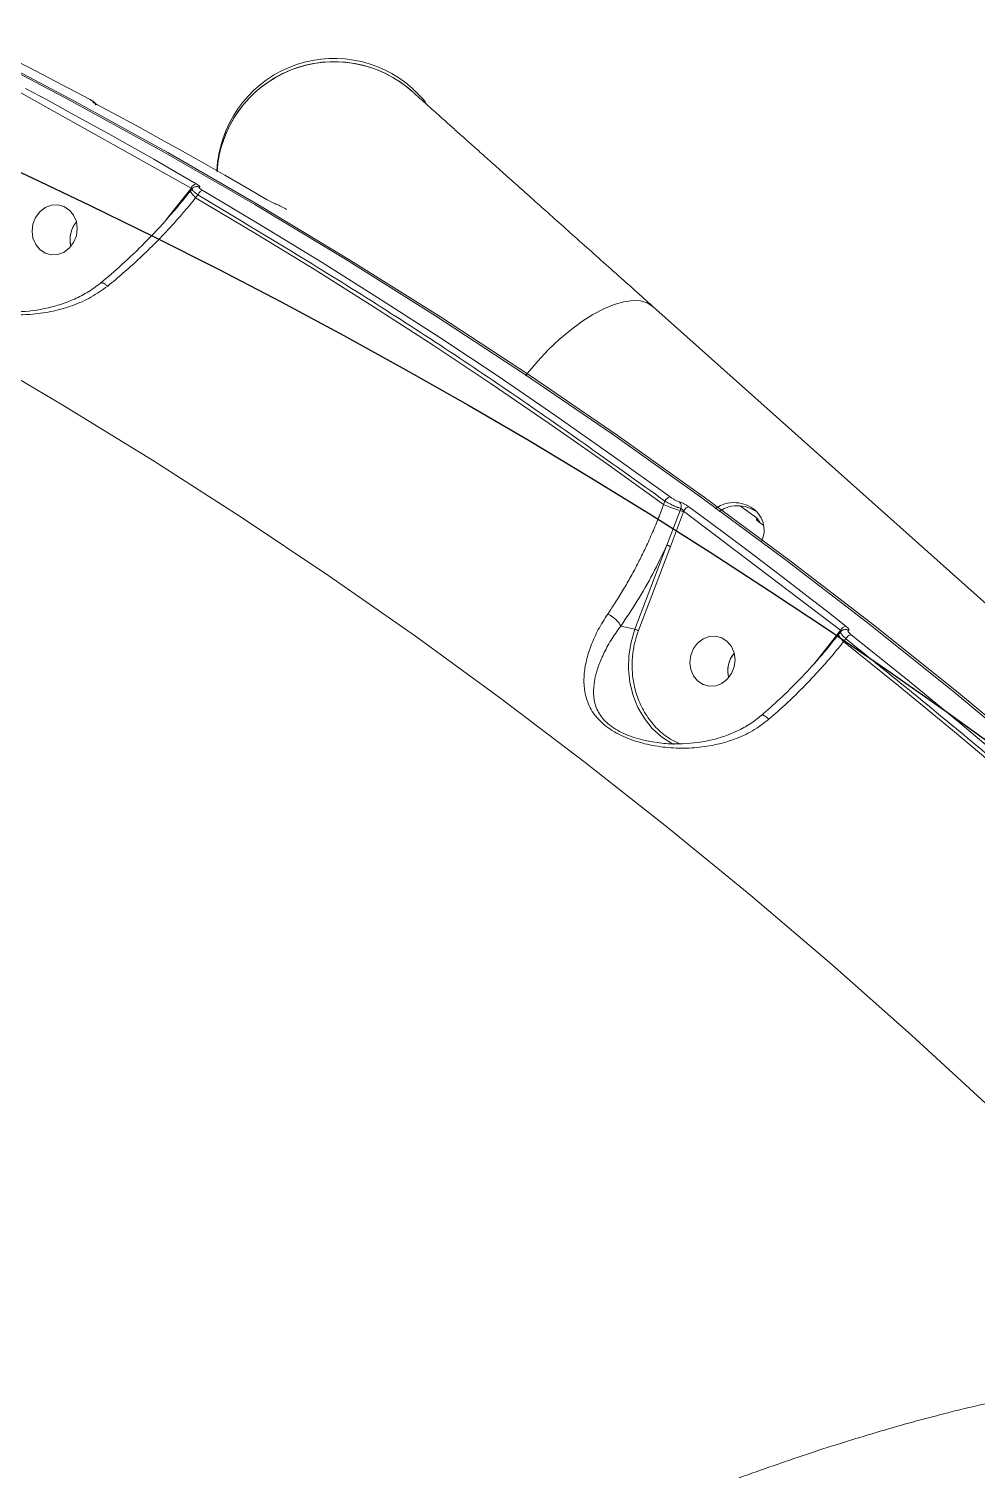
# Model space of a CAD drawing. Header units: millimetres. Extents: x -5609 to 5139, y -3980 to 3221.
# Drawn here: x 3039.9 to 3209.7, y 1158.5 to 1416.5 of the extents above; entities that cross this region are included whole.
import ezdxf

# ---------------------------------------------------------------- set-up
doc = ezdxf.new("R2010")
doc.units = ezdxf.units.MM
for name, color, linetype in [('DIKOM_ЗОНА', 80, 'Continuous'), ('DIKOM_ОБЪЕКТ', 7, 'Continuous'), ('DIKOM_РАЗМЕР_ОБЪЕКТА', 7, 'Continuous')]:
    doc.layers.add(name, color=color, linetype=linetype)

# ---------------------------------------------------------------- blocks, each defined once
blk = doc.blocks.new('A$Cc336a1e3')
at = {"color": 7, "linetype": 'Continuous', "lineweight": 15}
for p, q in [((5858.63, 2677.92), (5889.12, 2660.88)), ((5872.23, 2675.87), (5872.29, 2675.84)), ((5889.04, 2660.77), (5885.01, 2655.68)), ((5889.12, 2660.88), (5889.04, 2660.77)), ((5889.3, 2660.77), (5889.04, 2660.45)), ((5890.32, 2659.67), (5889.91, 2659.15)), ((5904.28, 2658.04), (5904.05, 2658.14)), ((5868.07, 2654.12), (5868.57, 2654.84)), ((6131.55, 2497.08), (5971.78, 2639.71)), ((5973.7, 2604.24), (5973.94, 2604.87)), ((5974.29, 2596.97), (5976.65, 2603.17)), ((5976.8, 2603.55), (5976.65, 2603.17)), ((5977.24, 2602.96), (5977.29, 2603.09)), ((5977.29, 2603.09), (6005.37, 2581.74)), ((5989.84, 2602.26), (5987.47, 2603.98)), ((5974.92, 2596.75), (5977.24, 2602.96)), ((5991.62, 2600.52), (5990.99, 2600.98)), ((5974.29, 2596.97), (5968.57, 2581.92)), ((5969.2, 2581.7), (5974.92, 2596.75)), ((5968.57, 2581.92), (5966.02, 2582.49)), ((6005.06, 2581.35), (6001.11, 2576.36)), ((6005.37, 2581.74), (6005.06, 2581.35)), ((6005.48, 2581.56), (6005.06, 2581.03)), ((6006.34, 2580.24), (6005.94, 2579.73)), ((5985.84, 2576.93), (5986.34, 2577.65)), ((5971.71, 2561.8), (5970.43, 2562.01))]:
    blk.add_line(p, q, dxfattribs=at)
at = {"color": 8, "linetype": 'Continuous', "lineweight": 15}
for p, q in [((5902.75, 2658.81), (5902.83, 2658.74)), ((5885.01, 2655.68), (5884.6, 2655.16)), ((6001.11, 2576.36), (6000.78, 2575.94))]:
    blk.add_line(p, q, dxfattribs=at)
at = {"color": 7, "linetype": 'Continuous', "lineweight": 15, "flags": 128}
for points in [[(6163.57, 2435.24), (6150.81, 2450.02), (6137.81, 2464.53), (6124.58, 2478.78), (6111.11, 2492.76), (6097.42, 2506.46), (6083.49, 2519.89), (6069.35, 2533.03), (6054.99, 2545.89), (6040.42, 2558.46), (6025.65, 2570.74), (6010.66, 2582.72), (5995.48, 2594.4), (5980.11, 2605.77), (5964.54, 2616.84), (5948.8, 2627.59), (5932.87, 2638.03), (5916.76, 2648.15), (5900.49, 2657.95), (5884.05, 2667.43), (5867.45, 2676.58), (5850.69, 2685.41)], [(5870.94, 2676.8), (5859.97, 2682.55), (5848.94, 2688.16), (5837.85, 2693.62), (5826.69, 2698.95), (5815.48, 2704.13), (5804.21, 2709.16), (5792.88, 2714.05), (5781.49, 2718.79)], [(6073.04, 2455.8), (6059.65, 2469.59), (6046.03, 2483.1), (6032.18, 2496.33), (6018.11, 2509.28), (6003.83, 2521.93), (5989.32, 2534.28), (5974.61, 2546.34), (5959.69, 2558.09), (5944.58, 2569.54), (5929.27, 2580.67), (5913.76, 2591.49), (5898.07, 2601.99), (5882.21, 2612.17), (5866.16, 2622.03), (5849.95, 2631.56)], [(5859.47, 2678.73), (5863.32, 2676.66), (5867.15, 2674.57), (5870.98, 2672.46), (5874.8, 2670.34), (5878.61, 2668.19), (5882.41, 2666.04), (5886.21, 2663.86), (5889.99, 2661.67)], [(5928.7, 2678.76), (5930.63, 2676.8), (5931.07, 2676.28)], [(5902.75, 2658.81), (5898.96, 2661.01), (5895.17, 2663.18), (5891.37, 2665.34), (5887.56, 2667.48), (5883.74, 2669.6), (5879.91, 2671.71), (5876.07, 2673.8), (5872.23, 2675.87)], [(5891.19, 2660.46), (5901.92, 2654.09), (5912.57, 2647.57), (5923.15, 2640.92), (5933.65, 2634.13), (5944.07, 2627.2), (5954.42, 2620.14), (5964.69, 2612.94), (5974.88, 2605.61)], [(5868.08, 2651.18), (5868.56, 2652.37), (5868.72, 2653.64), (5868.56, 2654.89), (5868.08, 2656.02), (5867.32, 2656.94), (5866.35, 2657.57), (5865.25, 2657.87), (5864.1, 2657.81), (5862.99, 2657.39), (5862.03, 2656.65), (5861.27, 2655.65), (5860.8, 2654.46), (5860.63, 2653.19), (5860.8, 2651.94), (5861.28, 2650.81), (5862.03, 2649.89), (5863, 2649.25), (5864.11, 2648.95), (5865.26, 2649.02), (5866.36, 2649.44), (5867.33, 2650.18), (5868.08, 2651.18)], [(5889.91, 2659.15), (5900.65, 2652.77), (5911.32, 2646.25), (5921.91, 2639.59), (5932.42, 2632.79), (5942.86, 2625.85), (5953.22, 2618.78), (5963.5, 2611.58), (5973.7, 2604.24)], [(5904.45, 2657.97), (5904.32, 2658.02), (5904.27, 2658.04)], [(5906.15, 2657.11), (5906.22, 2657.07), (5906.22, 2657.07)], [(5948.97, 2627.29), (5949.4, 2627.85), (5951.17, 2629.94), (5953.05, 2631.94), (5955.02, 2633.8), (5957.03, 2635.49), (5959.05, 2636.99), (5961.05, 2638.26), (5963, 2639.29), (5964.86, 2640.06), (5966.59, 2640.56), (5968.18, 2640.77), (5969.59, 2640.7), (5970.79, 2640.34), (5971.78, 2639.71), (5971.78, 2639.71)], [(5948.97, 2627.29), (5949.4, 2627.85), (5951.17, 2629.94), (5953.05, 2631.94), (5955.02, 2633.8), (5957.03, 2635.49), (5959.05, 2636.99), (5961.05, 2638.26), (5963, 2639.29), (5964.86, 2640.06), (5966.59, 2640.56), (5968.18, 2640.77), (5969.59, 2640.7), (5970.79, 2640.34), (5971.78, 2639.71), (5971.78, 2639.71)], [(5978.23, 2603.83), (5981.78, 2601.22), (5985.32, 2598.59), (5988.85, 2595.94), (5992.37, 2593.28), (5995.87, 2590.6), (5999.37, 2587.91), (6002.86, 2585.2), (6006.34, 2582.47)], [(5990.99, 2600.98), (5991.06, 2600.94), (5991.09, 2600.9)], [(5985.85, 2573.99), (5986.33, 2575.18), (5986.49, 2576.45), (5986.32, 2577.7), (5985.84, 2578.83), (5985.09, 2579.75), (5984.12, 2580.39), (5983.02, 2580.68), (5981.86, 2580.62), (5980.76, 2580.2), (5979.79, 2579.46), (5979.04, 2578.46), (5978.56, 2577.27), (5978.4, 2576), (5978.57, 2574.75), (5979.05, 2573.62), (5979.8, 2572.7), (5980.77, 2572.06), (5981.88, 2571.77), (5983.03, 2571.83), (5984.13, 2572.25), (5985.1, 2572.99), (5985.85, 2573.99)], [(6007.3, 2580.96), (6017.09, 2573.12), (6026.79, 2565.14), (6036.4, 2557.03), (6045.92, 2548.81), (6055.35, 2540.45), (6064.69, 2531.98), (6073.94, 2523.38), (6083.09, 2514.66)], [(6005.94, 2579.73), (6015.73, 2571.87), (6025.45, 2563.89), (6035.07, 2555.77), (6044.6, 2547.53), (6054.04, 2539.17), (6063.39, 2530.68), (6072.65, 2522.07), (6081.81, 2513.34)]]:
    blk.add_lwpolyline(points, dxfattribs=at)
at = {"color": 8, "linetype": 'Continuous', "lineweight": 15, "flags": 128}
for points in [[(5851.57, 2685.21), (5868.33, 2676.39), (5884.93, 2667.24), (5901.37, 2657.76), (5917.64, 2647.96), (5933.75, 2637.83), (5949.68, 2627.39), (5965.42, 2616.64), (5980.99, 2605.57), (5996.36, 2594.2), (6011.54, 2582.52), (6026.52, 2570.54), (6041.3, 2558.27), (6055.87, 2545.7), (6070.23, 2532.84), (6084.37, 2519.69), (6098.3, 2506.26), (6111.99, 2492.56), (6125.46, 2478.58), (6138.69, 2464.33), (6151.69, 2449.82), (6164.45, 2435.04)], [(5889.91, 2659.15), (5889.64, 2659.42), (5889.41, 2659.68), (5889.23, 2659.91), (5889.1, 2660.11), (5889.03, 2660.28), (5889.02, 2660.4), (5889.04, 2660.45)], [(5975.54, 2561.28), (5975.17, 2561.47), (5973.33, 2562.68), (5971.68, 2564.18), (5970.27, 2565.94), (5969.11, 2567.93), (5968.24, 2570.1), (5967.67, 2572.4), (5967.41, 2574.78), (5967.48, 2577.2), (5967.87, 2579.6), (5968.57, 2581.92)], [(6005.94, 2579.73), (6005.66, 2580), (6005.43, 2580.26), (6005.25, 2580.49), (6005.12, 2580.69), (6005.05, 2580.85), (6005.04, 2580.98), (6005.07, 2581.03)]]:
    blk.add_lwpolyline(points, dxfattribs=at)
at = {"color": 7, "linetype": 'Continuous', "lineweight": 15}
for centre, radius, start, end in [((5914.72, 2663.1), 21, 48.2495, 177.5404), ((5914.72, 2662.51), 21, 47.6883, 176.4244), ((5914.72, 2662.51), 21, 48.2488, 176.4247), ((5890.27, 2660.48), 1.22, 103.2948, 161.1597), ((5872.39, 2651.69), 4.96, 140.5056, 194.2676), ((5872.41, 2651.69), 4.97, 150.66, 194.206), ((5975.15, 2604.31), 1.33, 101.6672, 155.1184), ((5984.45, 2629.46), 27.42, 246.9169, 253.4724), ((5975.85, 2603.97), 1.03, 336.3335, 46.711), ((5975.08, 2597.9), 5.5, 66.9239, 73.4579), ((6006.59, 2581.12), 1.37, 100.6761, 153.032), ((5990.16, 2574.5), 4.96, 140.5051, 194.268), ((5990.18, 2574.5), 4.97, 150.659, 194.207)]:
    blk.add_arc(centre, radius, start, end, dxfattribs=at)
for points, knots in [([(5971.78, 2639.71), (5971.11, 2640.3), (5969.19, 2642.02), (5966.08, 2644.79), (5962.51, 2647.98), (5959.06, 2651.06), (5955.75, 2654.01), (5952.6, 2656.83), (5949.6, 2659.51), (5946.77, 2662.03), (5944.12, 2664.4), (5941.66, 2666.59), (5939.4, 2668.62), (5937.33, 2670.46), (5935.48, 2672.12), (5933.84, 2673.58), (5932.42, 2674.85), (5931.22, 2675.92), (5930.25, 2676.79), (5929.52, 2677.45), (5929.07, 2677.85), (5928.85, 2678.04), (5928.85, 2678.04), (5928.85, 2678.04)], [0, 0, 0, 0, 0.026881, 0.077972, 0.129069, 0.180165, 0.23126, 0.282356, 0.33345, 0.384543, 0.435636, 0.486726, 0.537815, 0.5889, 0.63998, 0.691054, 0.742116, 0.793156, 0.844153, 0.895059, 0.9457, 0.984543, 1, 1, 1, 1]), ([(5871.58, 2676.34), (5871.62, 2676.33), (5871.69, 2676.33), (5871.58, 2676.42), (5871.33, 2676.58), (5871.07, 2676.73), (5870.94, 2676.8)], [0, 0, 0, 0, 0.250318, 0.500342, 0.75022, 1, 1, 1, 1]), ([(5872.1, 2675.8), (5872.08, 2675.85), (5872.01, 2676.07), (5871.64, 2676.36), (5871.23, 2676.61), (5871.02, 2676.75)], [0, 0, 0, 0, 0.11455, 0.52798, 1, 1, 1, 1]), ([(5872.23, 2675.87), (5872.1, 2675.94), (5871.83, 2676.09), (5871.59, 2676.25), (5871.48, 2676.35), (5871.55, 2676.34), (5871.58, 2676.34)], [0, 0, 0, 0, 0.249834, 0.499739, 0.749739, 1, 1, 1, 1]), ([(5846.32, 2661.68), (5845.73, 2660.7), (5844.56, 2658.75), (5843.37, 2655.87), (5842.57, 2653.1), (5842.19, 2650.46), (5842.23, 2647.96), (5842.76, 2645.59), (5843.76, 2643.7), (5845.03, 2642.27), (5846.26, 2641.27), (5847.74, 2640.37), (5849.44, 2639.63), (5851.29, 2639.04), (5853.39, 2638.58), (5855.76, 2638.27), (5858.29, 2638.18), (5861.2, 2638.31), (5864.45, 2638.8), (5867.94, 2639.82), (5871.25, 2641.26), (5873.19, 2642.65), (5874.17, 2643.35)], [0, 0, 0, 0, 0.061029, 0.122225, 0.183669, 0.245486, 0.307599, 0.369819, 0.433523, 0.466863, 0.498204, 0.530695, 0.563163, 0.594251, 0.627588, 0.669738, 0.711894, 0.753656, 0.815788, 0.877565, 0.938676, 1, 1, 1, 1]), ([(5889.05, 2660.45), (5887.71, 2658.81), (5885.12, 2655.61), (5880.94, 2651.17), (5876.85, 2647.22), (5874.13, 2644.92), (5872.82, 2643.81)], [0, 0, 0, 0, 0.273691, 0.530957, 0.7743, 1, 1, 1, 1]), ([(5890.13, 2661.18), (5890.05, 2661.17), (5889.87, 2661.15), (5889.64, 2661.06), (5889.43, 2660.93), (5889.33, 2660.81), (5889.28, 2660.75)], [0, 0, 0, 0, 0.245491, 0.496889, 0.749548, 1, 1, 1, 1]), ([(5889.99, 2661.67), (5890.12, 2661.59), (5890.38, 2661.43), (5890.62, 2661.23), (5890.72, 2661.1), (5890.63, 2661.08), (5890.59, 2661.07)], [0, 0, 0, 0, 0.249938, 0.499787, 0.749779, 1, 1, 1, 1]), ([(5891.19, 2660.46), (5891.13, 2660.46), (5891, 2660.45), (5890.75, 2660.27), (5890.51, 2660), (5890.38, 2659.78), (5890.32, 2659.67)], [0, 0, 0, 0, 0.240688, 0.500064, 0.759351, 1, 1, 1, 1]), ([(5890.59, 2661.07), (5890.55, 2661.06), (5890.47, 2661.04), (5890.56, 2660.9), (5890.8, 2660.7), (5891.06, 2660.54), (5891.19, 2660.46)], [0, 0, 0, 0, 0.250214, 0.500209, 0.750077, 1, 1, 1, 1]), ([(5874.17, 2643.35), (5875.09, 2644.1), (5876.93, 2645.62), (5879.7, 2648.12), (5881.92, 2650.27), (5883.66, 2652.04), (5884.95, 2653.4), (5886.21, 2654.78), (5887.54, 2656.29), (5888.74, 2657.71), (5889.57, 2658.72), (5889.91, 2659.15)], [0, 0, 0, 0, 0.16294, 0.328004, 0.500249, 0.573843, 0.656942, 0.749561, 0.82272, 0.924854, 1, 1, 1, 1]), ([(5890.32, 2659.67), (5899.83, 2653.97), (5918.84, 2642.57), (5946.73, 2624.29), (5964.87, 2611.34), (5973.94, 2604.87)], [0, 0, 0, 0, 0.33333, 0.666673, 1, 1, 1, 1]), ([(5904.45, 2657.97), (5904.34, 2658.01), (5904.12, 2658.1), (5903.67, 2658.32), (5903.19, 2658.56), (5902.89, 2658.73), (5902.75, 2658.81)], [0, 0, 0, 0, 0.250039, 0.500037, 0.749934, 1, 1, 1, 1]), ([(5906.15, 2657.11), (5906, 2657.2), (5905.71, 2657.36), (5905.23, 2657.61), (5904.78, 2657.83), (5904.56, 2657.92), (5904.45, 2657.97)], [0, 0, 0, 0, 0.250021, 0.499859, 0.749862, 1, 1, 1, 1]), ([(5873.18, 2644.11), (5872.4, 2643.51), (5870.85, 2642.32), (5868.26, 2640.99), (5865.58, 2639.97), (5861.98, 2639.06), (5858.58, 2638.66), (5856.1, 2638.83), (5855.48, 2638.87)], [0, 0, 0, 0, 0.157957, 0.312875, 0.465093, 0.615567, 0.90338, 1, 1, 1, 1]), ([(5974.88, 2605.61), (5975.02, 2605.51), (5975.29, 2605.32), (5975.76, 2605.05), (5976.22, 2604.83), (5976.44, 2604.76), (5976.56, 2604.72)], [0, 0, 0, 0, 0.250097, 0.499945, 0.749898, 1, 1, 1, 1]), ([(5973.7, 2604.24), (5973.37, 2603.35), (5972.7, 2601.59), (5971.58, 2598.91), (5970.41, 2596.35), (5969.16, 2593.81), (5967.89, 2591.43), (5966.52, 2589.04), (5965.14, 2586.79), (5964.17, 2585.36), (5963.7, 2584.66)], [0, 0, 0, 0, 0.125631, 0.250414, 0.38575, 0.499688, 0.630689, 0.750897, 0.878945, 1, 1, 1, 1]), ([(5973.94, 2604.87), (5974.18, 2604.73), (5974.66, 2604.45), (5975.47, 2604.06), (5976.23, 2603.73), (5976.61, 2603.61), (5976.8, 2603.55)], [0, 0, 0, 0, 0.248577, 0.497979, 0.754238, 1, 1, 1, 1]), ([(5976.56, 2604.72), (5976.67, 2604.69), (5976.9, 2604.61), (5977.35, 2604.39), (5977.82, 2604.12), (5978.09, 2603.93), (5978.23, 2603.83)], [0, 0, 0, 0, 0.250131, 0.50012, 0.750006, 1, 1, 1, 1]), ([(5976.8, 2603.55), (5976.81, 2603.55), (5976.85, 2603.54), (5976.93, 2603.49), (5977.04, 2603.4), (5977.18, 2603.25), (5977.25, 2603.14), (5977.29, 2603.09)], [0, 0, 0, 0, 0.112222, 0.228544, 0.476586, 0.732739, 1, 1, 1, 1]), ([(5978.23, 2603.83), (5978.17, 2603.83), (5978.04, 2603.82), (5977.77, 2603.66), (5977.5, 2603.4), (5977.36, 2603.19), (5977.29, 2603.09)], [0, 0, 0, 0, 0.240539, 0.499974, 0.759478, 1, 1, 1, 1]), ([(5991.2, 2597.52), (5991.36, 2597.93), (5991.75, 2598.95), (5991.71, 2600.61), (5991.07, 2602.29), (5989.8, 2603.61), (5988.1, 2604.44), (5986.17, 2604.69), (5984.33, 2604.41), (5983.36, 2603.78), (5982.96, 2603.51)], [0, 0, 0, 0, 0.092187, 0.228327, 0.367151, 0.50237, 0.633254, 0.76584, 0.903408, 1, 1, 1, 1]), ([(5990.19, 2603.04), (5989.73, 2603.31), (5988.74, 2603.88), (5986.86, 2604.1), (5985.04, 2603.87), (5984.06, 2603.25), (5983.67, 2603)], [0, 0, 0, 0, 0.238841, 0.514239, 0.802423, 1, 1, 1, 1]), ([(5990.41, 2601.62), (5990.45, 2601.63), (5990.53, 2601.63), (5990.43, 2601.77), (5990.2, 2601.99), (5989.96, 2602.17), (5989.84, 2602.26)], [0, 0, 0, 0, 0.250235, 0.500201, 0.750092, 1, 1, 1, 1]), ([(5990.9, 2601.02), (5990.87, 2601.11), (5990.8, 2601.38), (5990.47, 2601.76), (5990.11, 2602.05), (5989.92, 2602.21)], [0, 0, 0, 0, 0.212697, 0.583713, 1, 1, 1, 1]), ([(5990.99, 2600.98), (5990.87, 2601.07), (5990.62, 2601.26), (5990.39, 2601.47), (5990.3, 2601.61), (5990.38, 2601.62), (5990.41, 2601.62)], [0, 0, 0, 0, 0.249909, 0.499795, 0.749765, 1, 1, 1, 1]), ([(5966.02, 2582.49), (5967.02, 2583.97), (5969.02, 2586.92), (5971.81, 2591.81), (5973.46, 2595.25), (5974.29, 2596.97)], [0, 0, 0, 0, 0.332575, 0.667046, 1, 1, 1, 1]), ([(5974.92, 2596.75), (5974.86, 2596.77), (5974.78, 2596.81), (5974.66, 2596.85), (5974.56, 2596.89), (5974.47, 2596.92), (5974.37, 2596.95), (5974.32, 2596.96), (5974.29, 2596.97)], [0, 0, 0, 0, 0.239442, 0.368476, 0.499945, 0.631829, 0.760659, 1, 1, 1, 1]), ([(5963.7, 2584.66), (5963.11, 2583.73), (5961.92, 2581.85), (5960.68, 2579.05), (5959.82, 2576.31), (5959.4, 2573.65), (5959.46, 2571.06), (5960.01, 2568.93), (5960.87, 2567.26), (5961.79, 2566.03), (5962.98, 2564.86), (5964.45, 2563.8), (5966.14, 2562.88), (5967.95, 2562.13), (5969.83, 2561.55), (5972.33, 2560.98), (5975.47, 2560.61), (5979.2, 2560.65), (5982.84, 2561.15), (5986.35, 2562.16), (5989.67, 2563.64), (5991.6, 2565.1), (5992.57, 2565.82)], [0, 0, 0, 0, 0.060876, 0.122263, 0.183726, 0.245802, 0.307728, 0.370778, 0.403958, 0.434892, 0.467532, 0.500177, 0.531667, 0.565144, 0.597098, 0.628918, 0.691936, 0.75415, 0.816308, 0.877597, 0.938997, 1, 1, 1, 1]), ([(5963.7, 2584.66), (5963.91, 2584.55), (5964.29, 2584.35), (5964.75, 2584.02), (5965.01, 2583.8), (5965.12, 2583.7), (5965.15, 2583.67), (5965.16, 2583.66), (5965.38, 2583.45), (5965.77, 2583.04), (5965.94, 2582.67), (5966.02, 2582.5)], [0, 0, 0, 0, 0.20621, 0.364568, 0.463866, 0.490154, 0.497387, 0.499528, 0.500679, 0.759693, 1, 1, 1, 1]), ([(5966.02, 2582.5), (5966.02, 2582.5), (5966.02, 2582.49), (5966.02, 2582.49), (5966.02, 2582.49)], [0, 0, 0, 0, 0.466721, 1, 1, 1, 1]), ([(6006.34, 2582.47), (6006.45, 2582.37), (6006.69, 2582.17), (6006.89, 2581.93), (6006.96, 2581.76), (6006.87, 2581.73), (6006.82, 2581.72)], [0, 0, 0, 0, 0.249878, 0.499753, 0.749755, 1, 1, 1, 1]), ([(5968.57, 2581.92), (5968.6, 2581.92), (5968.67, 2581.9), (5968.84, 2581.84), (5969.03, 2581.77), (5969.14, 2581.72), (5969.2, 2581.7)], [0, 0, 0, 0, 0.250024, 0.499987, 0.750205, 1, 1, 1, 1]), ([(6005.07, 2581.03), (6003.92, 2579.61), (6001.69, 2576.85), (5998.12, 2572.99), (5994.63, 2569.52), (5992.3, 2567.45), (5991.17, 2566.46)], [0, 0, 0, 0, 0.273672, 0.530497, 0.773811, 1, 1, 1, 1]), ([(6005.37, 2581.74), (6005.42, 2581.72), (6005.51, 2581.67), (6005.55, 2581.62), (6005.57, 2581.61)], [0, 0, 0, 0, 0.534843, 1, 1, 1, 1]), ([(6006.22, 2581.89), (6006.13, 2581.88), (6005.97, 2581.86), (6005.74, 2581.76), (6005.55, 2581.63), (6005.45, 2581.51), (6005.4, 2581.46)], [0, 0, 0, 0, 0.249926, 0.502674, 0.753598, 1, 1, 1, 1]), ([(6007.3, 2580.96), (6007.24, 2580.96), (6007.11, 2580.96), (6006.84, 2580.8), (6006.56, 2580.55), (6006.41, 2580.34), (6006.34, 2580.24)], [0, 0, 0, 0, 0.240712, 0.500007, 0.759415, 1, 1, 1, 1]), ([(6006.34, 2580.24), (6015, 2573.23), (6032.34, 2559.22), (6057.6, 2537.13), (6073.91, 2521.7), (6082.06, 2513.99)], [0, 0, 0, 0, 0.333329, 0.666672, 1, 1, 1, 1]), ([(6006.82, 2581.72), (6006.78, 2581.7), (6006.68, 2581.67), (6006.75, 2581.5), (6006.95, 2581.26), (6007.18, 2581.06), (6007.3, 2580.96)], [0, 0, 0, 0, 0.250236, 0.500276, 0.750132, 1, 1, 1, 1]), ([(5992.57, 2565.82), (5993.68, 2566.8), (5996.08, 2568.91), (5999.15, 2571.97), (6001.81, 2574.82), (6003.94, 2577.25), (6005.27, 2578.9), (6005.94, 2579.73)], [0, 0, 0, 0, 0.233015, 0.500594, 0.666507, 0.833048, 1, 1, 1, 1]), ([(5991.51, 2566.75), (5990.85, 2566.21), (5989.49, 2565.11), (5986.37, 2563.36), (5981.99, 2561.84), (5977.29, 2561.33), (5973.81, 2561.43), (5972.27, 2561.7), (5971.71, 2561.8)], [0, 0, 0, 0, 0.122753, 0.249615, 0.509839, 0.78167, 0.919967, 1, 1, 1, 1]), ([(5971.7, 2561.76), (5971.68, 2561.76), (5971.25, 2561.82), (5970.83, 2561.93), (5970.42, 2562.02)], [0, 0, 0, 0, 0.047623, 1, 1, 1, 1]), ([(5598.5, 2121.07), (5601.26, 2124.96), (5606.79, 2132.74), (5615.67, 2144.53), (5624.94, 2156.34), (5634.63, 2168.19), (5644.11, 2179.34), (5653.31, 2189.8), (5662.16, 2199.56), (5671.33, 2209.38), (5680.81, 2219.24), (5690.58, 2229.12), (5700.47, 2238.83), (5710.47, 2248.39), (5720.55, 2257.77), (5730.91, 2267.14), (5741.52, 2276.49), (5752.37, 2285.8), (5762.76, 2294.46), (5772.64, 2302.48), (5781.96, 2309.88), (5791.42, 2317.22), (5801.03, 2324.49), (5810.76, 2331.68), (5820.62, 2338.77), (5832.63, 2347.18), (5846.83, 2356.79), (5863.26, 2367.4), (5879.86, 2377.61), (5894.16, 2385.95), (5906.12, 2392.62), (5915.73, 2397.8), (5925.34, 2402.79), (5934.95, 2407.59), (5944.53, 2412.18), (5954.07, 2416.55), (5964.55, 2421.12), (5975.92, 2425.79), (5988.09, 2430.41), (6000.08, 2434.58), (6011.85, 2438.26), (6024.19, 2441.68), (6036.96, 2444.67), (6050.01, 2447.04), (6062.55, 2448.66), (6070.36, 2449.04), (6074.28, 2449.23)], [0, 0, 0, 0, 0.025201, 0.050426, 0.075478, 0.100439, 0.125533, 0.145965, 0.166556, 0.187307, 0.208217, 0.229287, 0.250516, 0.270801, 0.291287, 0.311973, 0.332861, 0.35395, 0.375239, 0.39266, 0.410236, 0.427968, 0.445856, 0.463899, 0.482097, 0.500451, 0.530196, 0.560356, 0.590931, 0.62192, 0.639817, 0.657849, 0.676017, 0.69432, 0.712759, 0.731334, 0.750044, 0.774713, 0.799566, 0.824602, 0.849822, 0.875227, 0.906171, 0.937281, 0.968557, 1, 1, 1, 1]), ([(5583.07, 2031.2), (5585.78, 2035.98), (5591.19, 2045.56), (5600.33, 2060.28), (5610.18, 2075.22), (5620.81, 2090.37), (5631.91, 2105.35), (5643.41, 2120.1), (5655.24, 2134.58), (5665.44, 2146.54), (5673.72, 2155.94), (5679.86, 2162.78), (5686.12, 2169.62), (5692.48, 2176.45), (5701.36, 2185.79), (5712.98, 2197.68), (5727.61, 2212.09), (5742.85, 2226.52), (5758.67, 2240.94), (5774.66, 2254.97), (5790.78, 2268.58), (5806.96, 2281.73), (5819.81, 2291.79), (5829.15, 2298.91), (5834.85, 2303.2), (5840.59, 2307.45), (5846.36, 2311.68), (5852.17, 2315.87), (5858.01, 2320.02), (5867.43, 2326.63), (5880.53, 2335.56), (5897.34, 2346.53), (5914.33, 2357.12), (5931.44, 2367.27), (5948.25, 2376.74), (5964.71, 2385.49), (5980.77, 2393.55), (5993.48, 2399.53), (6002.92, 2403.76), (6009.15, 2406.46), (6015.36, 2409.07), (6021.54, 2411.59), (6027.69, 2414), (6036.91, 2417.49), (6049.04, 2421.76), (6063.83, 2426.38), (6078.22, 2430.27), (6092.15, 2433.41), (6105.59, 2435.77), (6118.48, 2437.34), (6130.78, 2438.1), (6142.44, 2438.02), (6153.47, 2437.16), (6160.2, 2435.88), (6163.57, 2435.24)], [0, 0, 0, 0, 0.024819, 0.049681, 0.074585, 0.099531, 0.12452, 0.147882, 0.17128, 0.194715, 0.205777, 0.216847, 0.227925, 0.239011, 0.250106, 0.273561, 0.297359, 0.321499, 0.345981, 0.370806, 0.394284, 0.418061, 0.442135, 0.45031, 0.458518, 0.466761, 0.475037, 0.483347, 0.49169, 0.500068, 0.523695, 0.547624, 0.571855, 0.596389, 0.621225, 0.644678, 0.668395, 0.692375, 0.701869, 0.711403, 0.720978, 0.730593, 0.74025, 0.749947, 0.774408, 0.798991, 0.823695, 0.848519, 0.873464, 0.89853, 0.923716, 0.949023, 0.974451, 1, 1, 1, 1]), ([(6204.55, 2411.65), (6203.86, 2412.42), (6202.5, 2413.95), (6200.53, 2415.88), (6198.62, 2417.65), (6196.69, 2419.29), (6194.08, 2421.34), (6190.66, 2423.7), (6185.14, 2426.93), (6177.87, 2430.25), (6168.75, 2433.19), (6159.15, 2435.24), (6149.19, 2436.49), (6138.58, 2437.01), (6127.34, 2436.79), (6115.51, 2435.84), (6103.11, 2434.16), (6090.16, 2431.75), (6076.69, 2428.62), (6062.75, 2424.77), (6048.38, 2420.23), (6033.61, 2414.99), (6018.47, 2409.08), (6002.99, 2402.5), (5987.2, 2395.26), (5971.16, 2387.4), (5954.91, 2378.92), (5938.49, 2369.86), (5921.94, 2360.24), (5905.29, 2350.07), (5888.58, 2339.38), (5871.86, 2328.2), (5855.16, 2316.54), (5838.53, 2304.46), (5822.03, 2291.98), (5805.68, 2279.12), (5789.53, 2265.92), (5773.6, 2252.41), (5757.93, 2238.61), (5742.58, 2224.57), (5727.92, 2210.64), (5713.95, 2196.88), (5700.67, 2183.32), (5689.25, 2171.21), (5679.6, 2160.65), (5673.57, 2153.89), (5669.6, 2149.37), (5667.39, 2146.83), (5664.81, 2143.84), (5661.69, 2140.2), (5658.06, 2135.91), (5655.49, 2132.82), (5654.12, 2131.18)], [0, 0, 0, 0, 0.008908, 0.01753, 0.025623, 0.033471, 0.041214, 0.056424, 0.071632, 0.098786, 0.125938, 0.150666, 0.175372, 0.200051, 0.224728, 0.249405, 0.274079, 0.298757, 0.323488, 0.348172, 0.372843, 0.397514, 0.422185, 0.446854, 0.471533, 0.496261, 0.520935, 0.545603, 0.570272, 0.594939, 0.619608, 0.644296, 0.669014, 0.693683, 0.71835, 0.743018, 0.767685, 0.792353, 0.817058, 0.84176, 0.866427, 0.889451, 0.912474, 0.935498, 0.950694, 0.965687, 0.969487, 0.973442, 0.978418, 0.984512, 0.991712, 1, 1, 1, 1])]:
    blk.add_open_spline(points, degree=3, knots=knots, dxfattribs=at)
at = {"color": 8, "linetype": 'Continuous', "lineweight": 15}
for points, knots in [([(5871.58, 2676.34), (5871.68, 2676.27), (5871.88, 2676.15), (5871.98, 2675.93), (5872.03, 2675.82)], [0, 0, 0, 0, 0.497614, 1, 1, 1, 1]), ([(5889.04, 2660.77), (5889.07, 2660.74), (5889.13, 2660.68), (5889.16, 2660.63), (5889.17, 2660.62)], [0, 0, 0, 0, 0.615821, 1, 1, 1, 1]), ([(5889.12, 2660.88), (5889.18, 2660.87), (5889.27, 2660.86), (5889.32, 2660.85), (5889.34, 2660.85)], [0, 0, 0, 0, 0.696394, 1, 1, 1, 1]), ([(5889.3, 2660.74), (5889.29, 2660.74), (5889.22, 2660.71), (5889.36, 2660.49), (5889.71, 2660.13), (5890.12, 2659.82), (5890.32, 2659.67)], [0, 0, 0, 0, 0.049305, 0.372417, 0.686794, 1, 1, 1, 1]), ([(5890.59, 2661.07), (5890.5, 2661.11), (5890.35, 2661.18), (5890.19, 2661.17), (5890.13, 2661.16)], [0, 0, 0, 0, 0.647238, 1, 1, 1, 1]), ([(5872.94, 2643.88), (5873, 2643.93), (5873.05, 2643.97), (5873.18, 2643.95), (5873.19, 2643.95), (5873.26, 2643.93), (5873.42, 2643.88), (5873.72, 2643.71), (5874.01, 2643.48), (5874.17, 2643.35)], [0, 0, 0, 0, 0.306806, 0.308478, 0.32152, 0.358013, 0.495587, 0.714731, 1, 1, 1, 1]), ([(5990.41, 2601.62), (5990.49, 2601.55), (5990.66, 2601.41), (5990.79, 2601.17), (5990.8, 2601.01), (5990.81, 2600.96)], [0, 0, 0, 0, 0.406885, 0.83843, 1, 1, 1, 1]), ([(5970.42, 2562.02), (5970.25, 2562.06), (5969.51, 2562.21), (5968.21, 2562.6), (5966.57, 2563.23), (5965.06, 2564.03), (5963.75, 2564.96), (5962.73, 2566), (5962, 2567.07), (5961.36, 2568.54), (5961.07, 2570.4), (5961.21, 2572.04), (5961.41, 2573.11), (5961.51, 2573.56), (5961.65, 2574.07), (5961.79, 2574.56), (5961.97, 2575.11), (5962.16, 2575.65), (5962.4, 2576.26), (5962.65, 2576.85), (5963.22, 2578.09), (5964.21, 2579.95), (5965.42, 2581.65), (5966.02, 2582.5)], [0, 0, 0, 0, 0.015641, 0.067315, 0.118758, 0.169398, 0.219679, 0.270212, 0.320795, 0.372154, 0.4759, 0.579986, 0.599021, 0.62077, 0.641838, 0.667303, 0.685619, 0.714326, 0.738285, 0.765608, 0.790808, 0.895962, 1, 1, 1, 1]), ([(5976.64, 2561.44), (5975.98, 2561.74), (5974.4, 2562.45), (5972.29, 2564.29), (5970.41, 2566.69), (5969.08, 2569.39), (5968.3, 2572.17), (5968.01, 2574.87), (5968.12, 2577.39), (5968.52, 2579.67), (5968.98, 2581.05), (5969.2, 2581.7)], [0, 0, 0, 0, 0.098089, 0.233195, 0.365399, 0.492151, 0.611532, 0.722313, 0.823929, 0.916374, 1, 1, 1, 1]), ([(6005.06, 2581.35), (6005.1, 2581.31), (6005.16, 2581.26), (6005.19, 2581.21), (6005.2, 2581.2)], [0, 0, 0, 0, 0.61561, 1, 1, 1, 1]), ([(6005.42, 2581.45), (6005.41, 2581.44), (6005.34, 2581.4), (6005.45, 2581.17), (6005.75, 2580.77), (6006.13, 2580.42), (6006.34, 2580.24)], [0, 0, 0, 0, 0.053619, 0.369983, 0.667516, 1, 1, 1, 1]), ([(6006.82, 2581.72), (6006.72, 2581.78), (6006.53, 2581.89), (6006.31, 2581.89), (6006.21, 2581.88)], [0, 0, 0, 0, 0.525877, 1, 1, 1, 1]), ([(5991.28, 2566.53), (5991.29, 2566.6), (5991.31, 2566.66), (5991.52, 2566.56), (5991.52, 2566.56), (5991.52, 2566.56), (5991.54, 2566.55), (5991.6, 2566.53), (5991.77, 2566.45), (5992.09, 2566.24), (5992.39, 2565.97), (5992.57, 2565.82)], [0, 0, 0, 0, 0.320072, 0.3202, 0.321003, 0.323311, 0.332062, 0.366258, 0.500451, 0.717428, 1, 1, 1, 1]), ([(6204.63, 2411.37), (6203.45, 2412.77), (6200.49, 2416.28), (6194.75, 2421.01), (6187.58, 2425.65), (6179.74, 2429.38), (6171.38, 2432.28), (6162.58, 2434.41), (6155.06, 2435.56), (6149.21, 2436.13), (6145.27, 2436.4), (6141.24, 2436.57), (6137.13, 2436.63), (6132.93, 2436.58), (6125.89, 2436.34), (6115.74, 2435.53), (6102.13, 2433.62), (6088.04, 2430.88), (6073.54, 2427.35), (6059.01, 2423.15), (6044.54, 2418.39), (6030.2, 2413.15), (6018.86, 2408.62), (6010.69, 2405.18), (6005.76, 2403.05), (6000.83, 2400.87), (5995.88, 2398.63), (5990.93, 2396.34), (5985.97, 2393.99), (5976.73, 2389.53), (5963.14, 2382.66), (5945.14, 2372.95), (5927.19, 2362.69), (5909.36, 2351.92), (5893.87, 2342.09), (5880.73, 2333.42), (5869.9, 2326.08), (5859.18, 2318.61), (5848.58, 2311.02), (5838.11, 2303.34), (5827.77, 2295.56), (5817.58, 2287.7), (5805.1, 2277.84), (5790.37, 2265.84), (5773.53, 2251.55), (5757.02, 2236.98), (5740.89, 2222.17), (5725.18, 2207.16), (5709.93, 2191.99), (5695.17, 2176.7), (5680.97, 2161.34), (5667.29, 2145.95), (5658.68, 2135.7), (5654.37, 2130.57)], [0, 0, 0, 0, 0.017374, 0.04358, 0.069662, 0.095619, 0.119733, 0.143738, 0.167634, 0.176993, 0.186334, 0.195659, 0.204968, 0.214259, 0.223533, 0.250818, 0.277789, 0.304447, 0.330792, 0.356824, 0.380838, 0.40458, 0.428049, 0.435891, 0.443703, 0.451483, 0.459232, 0.46695, 0.474638, 0.482294, 0.509763, 0.536878, 0.563639, 0.590045, 0.616098, 0.632202, 0.648168, 0.663995, 0.679684, 0.695235, 0.710648, 0.725922, 0.741057, 0.767149, 0.793197, 0.8192, 0.84516, 0.871077, 0.896949, 0.922777, 0.948562, 0.974303, 1, 1, 1, 1])]:
    blk.add_open_spline(points, degree=3, knots=knots, dxfattribs=at)

msp = doc.modelspace()

# ---------------------------------------------------------------- linework, layer by layer
at = {"layer": 'DIKOM_ЗОНА', "color": 3}
msp.add_lwpolyline([(2939.334, 2931.974), (900.981, 3207.888, 0.0336485), (699.775, 3221.444), (-855.722, 3221.444, 0.3450653), (-1627.071, 2617.16, -0.3450653), (-1869.804, 2427), (-2570.165, 2427, 0.2993426), (-2891.522, 2215.672, -0.2663845), (-3090.623, 2066.584, 0.3788989), (-4320.166, 677), (-4320.166, -123, 0.4142136), (-2820.166, -1623), (-1877.662, -1623, -0.3625513), (-1631.68, -1828.354, 0.3625513), (-500.262, -2772.903), (2623.558, -2772.903, 0.1101119), (3048.303, -2678.216, 0.0074232), (3074.992, -2665.207), (4590.059, -1898.704, 0.0849595), (4861.114, -1697.782, 0.1932013), (5138.624, -1006.4), (5138.624, 414.929, 0.3753338)], format="xyb", close=True, dxfattribs=at)
at = {"layer": 'DIKOM_РАЗМЕР_ОБЪЕКТА'}
msp.add_circle((2594.5, 436), 1052.678, dxfattribs=at)

# ---------------------------------------------------------------- block references
at = {"layer": 'DIKOM_ОБЪЕКТ'}
msp.add_blockref('A$Cc336a1e3', (-2820.166, -1272.903), dxfattribs=at)

doc.saveas('drawing.dxf')
